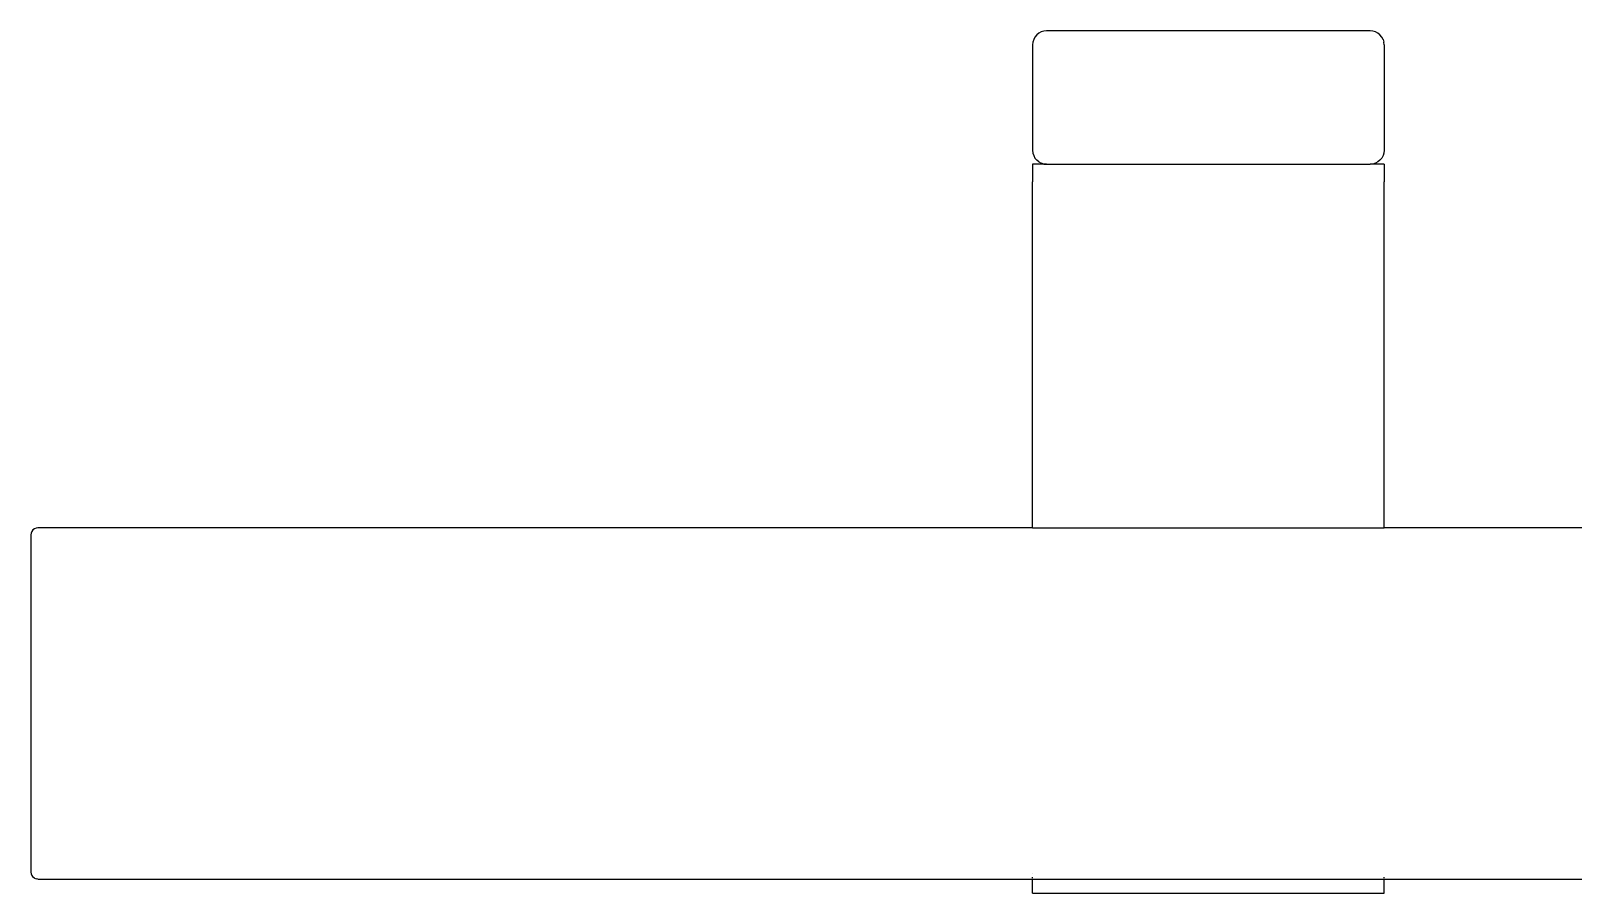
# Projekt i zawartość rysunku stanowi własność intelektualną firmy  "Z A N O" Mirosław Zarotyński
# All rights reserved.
# Model space of a CAD drawing. Header units: millimetres. Extents: x 21 to 5427, y 20 to 4028.
# Drawn here: x 870.4 to 1309.2, y 1624.3 to 1869.8 of the extents above; entities that cross this region are included whole.
import ezdxf

# ---------------------------------------------------------------- set-up
doc = ezdxf.new("R2010")
doc.units = ezdxf.units.MM

msp = doc.modelspace()

# ---------------------------------------------------------------- linework, layer by layer
for p, q in [((1157.85, 1869.47), (1157.16, 1869.1)), ((1158.6, 1869.7), (1157.85, 1869.47)), ((1159.38, 1869.77), (1158.6, 1869.7)), ((1251.38, 1869.77), (1159.38, 1869.77)), ((1252.16, 1869.7), (1251.38, 1869.77)), ((1252.91, 1869.47), (1252.16, 1869.7)), ((1253.61, 1869.1), (1252.91, 1869.47)), ((1155.46, 1866.55), (1155.38, 1865.77)), ((1155.38, 1865.77), (1155.38, 1835.77)), ((1155.69, 1867.3), (1155.46, 1866.55)), ((1156.06, 1868), (1155.69, 1867.3)), ((1156.56, 1868.6), (1156.06, 1868)), ((1157.16, 1869.1), (1156.56, 1868.6)), ((1254.21, 1868.6), (1253.61, 1869.1)), ((1254.71, 1868), (1254.21, 1868.6)), ((1255.08, 1867.3), (1254.71, 1868)), ((1255.08, 1867.3), (1255.31, 1866.55)), ((1255.38, 1865.77), (1255.31, 1866.55)), ((1255.38, 1865.77), (1255.38, 1835.77)), ((1155.38, 1835.77), (1155.46, 1834.99)), ((1155.46, 1834.99), (1155.69, 1834.24)), ((1155.69, 1834.24), (1156.06, 1833.55)), ((1255.08, 1834.24), (1254.71, 1833.55)), ((1255.31, 1834.99), (1255.08, 1834.24)), ((1255.38, 1835.77), (1255.31, 1834.99)), ((1159.38, 1831.77), (1155.38, 1831.77)), ((1155.38, 1831.77), (1155.38, 1826.77)), ((1156.06, 1833.55), (1156.56, 1832.94)), ((1157.16, 1832.45), (1156.56, 1832.94)), ((1157.16, 1832.45), (1157.85, 1832.08)), ((1158.6, 1831.85), (1157.85, 1832.08)), ((1158.6, 1831.85), (1159.38, 1831.77)), ((1159.38, 1831.77), (1251.38, 1831.77)), ((1252.16, 1831.85), (1251.38, 1831.77)), ((1255.38, 1831.77), (1251.38, 1831.77)), ((1252.91, 1832.08), (1252.16, 1831.85)), ((1253.61, 1832.45), (1252.91, 1832.08)), ((1254.21, 1832.94), (1253.61, 1832.45)), ((1254.71, 1833.55), (1254.21, 1832.94)), ((1255.38, 1831.77), (1255.38, 1826.77)), ((1155.38, 1728.29), (1155.38, 1826.77)), ((1255.38, 1728.29), (1255.38, 1826.77)), ((870.45, 1726.81), (870.38, 1726.29)), ((870.38, 1726.29), (870.38, 1630.29)), ((870.65, 1727.29), (870.45, 1726.81)), ((870.97, 1727.71), (870.65, 1727.29)), ((871.38, 1728.03), (870.97, 1727.71)), ((871.87, 1728.23), (871.38, 1728.03)), ((872.38, 1728.29), (871.87, 1728.23)), ((1155.38, 1728.29), (872.38, 1728.29)), ((1155.38, 1728.29), (1255.38, 1728.29)), ((2365.38, 1728.29), (1255.38, 1728.29)), ((870.38, 1630.29), (870.45, 1629.78)), ((870.45, 1629.78), (870.65, 1629.29)), ((870.65, 1629.29), (870.97, 1628.88)), ((871.38, 1628.56), (870.97, 1628.88)), ((871.38, 1628.56), (871.87, 1628.36)), ((872.38, 1628.29), (871.87, 1628.36)), ((872.38, 1628.29), (1155.38, 1628.29)), ((1155.38, 1629.87), (1155.38, 1629.92)), ((1155.38, 1628.56), (1155.38, 1628.88)), ((1155.38, 1628.29), (1155.38, 1628.36)), ((1155.38, 1628.29), (1255.38, 1628.29)), ((1155.38, 1624.29), (1155.38, 1628.29)), ((1255.38, 1628.56), (1255.38, 1628.88)), ((1255.38, 1628.29), (1255.38, 1628.36)), ((1255.38, 1624.29), (1255.38, 1628.29)), ((1255.38, 1628.29), (1365.38, 1628.29)), ((1155.38, 1624.29), (1255.38, 1624.29))]:
    msp.add_line(p, q)

doc.saveas('drawing.dxf')
